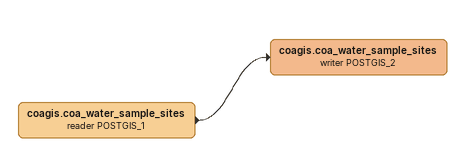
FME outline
coagis.coa_water_sample_sites (reader POSTGIS_1)
    -> coagis.coa_water_sample_sites (writer POSTGIS_2)
coagis.coa_water_sample_sites (writer POSTGIS_2)
